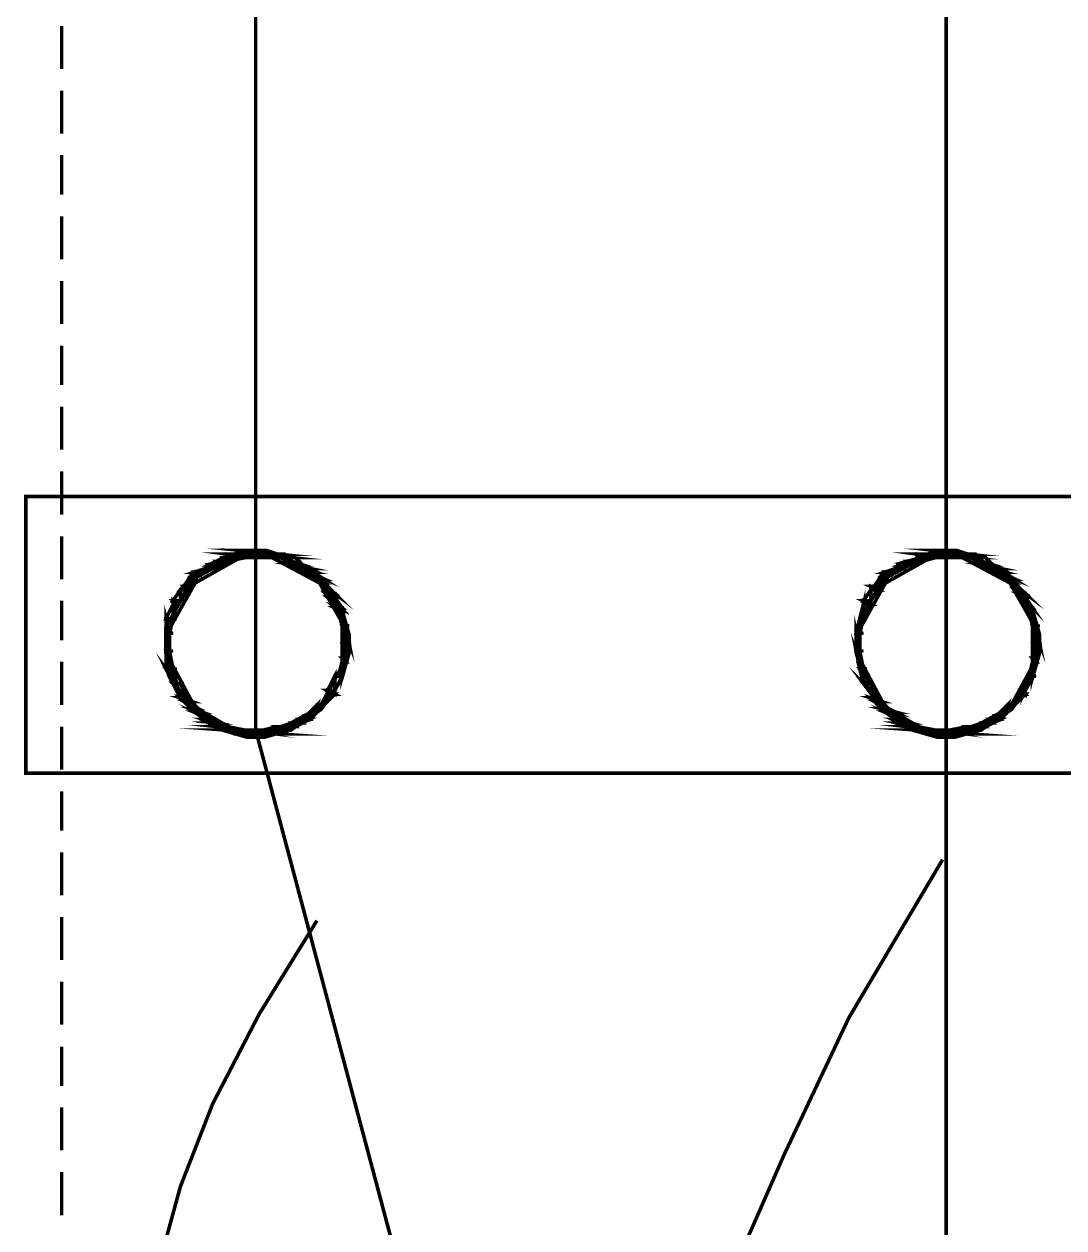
# Model space of a CAD drawing. Extents: x 219 to 1226, y 175 to 465.
# Drawn here: x 703.87 to 716.14, y 389.23 to 403.43 of the extents above; entities that cross this region are included whole.
import ezdxf

# ---------------------------------------------------------------- set-up
doc = ezdxf.new("R2010")
doc.units = 0
doc.header["$MEASUREMENT"] = 0
for name, color, linetype in [('C00-00-00-BLACK', 7, 'Continuous'), ('C00-FF-00', 3, 'Continuous'), ('CFF-00-00', 1, 'Continuous')]:
    doc.layers.add(name, color=color, linetype=linetype)

msp = doc.modelspace()

# ---------------------------------------------------------------- linework, layer by layer
at = {"layer": 'C00-00-00-BLACK', "const_width": 0.0423}
for points in [[(703.895, 397.855), (703.895, 394.59), (725.608, 394.59), (725.608, 397.855), (703.895, 397.855)], [(707.709, 396.117), (707.709, 396.222), (707.619, 396.535), (707.38, 396.871), (707.028, 397.097), (706.711, 397.178), (706.606, 397.178), (706.418, 397.178), (705.853, 396.871), (705.545, 396.306), (705.545, 396.117), (705.545, 396.012), (705.627, 395.695), (705.853, 395.346), (706.19, 395.106), (706.502, 395.016), (706.606, 395.016), (706.711, 395.016), (707.028, 395.106), (707.38, 395.346), (707.619, 395.695), (707.709, 396.012), (707.709, 396.117)], [(706.648, 397.175), (706.265, 397.175), (706.564, 397.133), (706.648, 397.175)], [(706.736, 397.218), (706.44, 397.218), (706.863, 397.175), (706.736, 397.218)], [(706.65, 397.175), (707.032, 397.133), (706.863, 397.133), (706.65, 397.175)], [(706.265, 397.175), (706.564, 397.133), (706.265, 397.133), (706.265, 397.175)], [(706.352, 397.175), (706.947, 397.175), (706.267, 397.175), (706.352, 397.175)], [(706.947, 397.175), (706.65, 397.175), (707.032, 397.133), (706.947, 397.175)], [(706.44, 397.218), (706.863, 397.175), (706.354, 397.175), (706.44, 397.218)], [(706.863, 397.175), (706.352, 397.175), (706.947, 397.175), (706.863, 397.175)], [(706.648, 397.218), (706.736, 397.218), (706.437, 397.218), (706.648, 397.218)], [(706.903, 397.133), (707.159, 397.049), (707.032, 397.049), (706.903, 397.133)], [(715.853, 396.117), (715.853, 396.222), (715.763, 396.535), (715.524, 396.871), (715.171, 397.097), (714.854, 397.178), (714.749, 397.178), (714.56, 397.178), (713.997, 396.871), (713.689, 396.306), (713.689, 396.117), (713.689, 396.012), (713.771, 395.695), (713.997, 395.346), (714.333, 395.106), (714.644, 395.016), (714.749, 395.016), (714.854, 395.016), (715.171, 395.106), (715.524, 395.346), (715.763, 395.695), (715.853, 396.012), (715.853, 396.117)], [(714.792, 397.175), (714.409, 397.175), (714.708, 397.133), (714.792, 397.175)], [(714.45, 397.133), (714.45, 397.087), (714.282, 397.087), (714.45, 397.133)], [(714.878, 397.218), (714.622, 397.218), (715.004, 397.175), (714.878, 397.218)], [(714.409, 397.175), (714.708, 397.133), (714.409, 397.133), (714.409, 397.175)], [(714.539, 397.175), (715.088, 397.175), (714.412, 397.175), (714.539, 397.175)], [(714.622, 397.218), (715.004, 397.175), (714.539, 397.175), (714.622, 397.218)], [(715.088, 397.175), (714.792, 397.175), (715.088, 397.133), (715.088, 397.175)], [(715.004, 397.175), (714.539, 397.175), (715.088, 397.175), (715.004, 397.175)], [(714.792, 397.218), (714.878, 397.218), (714.622, 397.218), (714.792, 397.218)], [(714.792, 397.175), (715.088, 397.133), (714.835, 397.133), (714.792, 397.175)], [(715.044, 397.133), (715.301, 397.049), (715.174, 397.049), (715.044, 397.133)], [(707.667, 396.117), (707.667, 396.296), (707.36, 396.834), (706.794, 397.136), (706.606, 397.136), (706.427, 397.136), (705.891, 396.834), (705.589, 396.296), (705.589, 396.117), (705.589, 395.93), (705.891, 395.366), (706.427, 395.059), (706.606, 395.059), (706.794, 395.059), (707.36, 395.366), (707.667, 395.93), (707.667, 396.117)], [(706.014, 397.006), (705.971, 396.963), (705.886, 396.963), (706.014, 397.006)], [(706.098, 397.006), (706.014, 397.006), (705.971, 396.963), (706.098, 397.006)], [(706.141, 397.09), (706.182, 397.049), (706.055, 397.049), (706.141, 397.09)], [(706.055, 397.049), (706.098, 397.006), (706.014, 397.006), (706.055, 397.049)], [(706.182, 397.049), (706.055, 397.049), (706.098, 397.006), (706.182, 397.049)], [(706.225, 397.133), (706.267, 397.09), (706.141, 397.09), (706.225, 397.133)], [(706.267, 397.09), (706.141, 397.09), (706.182, 397.049), (706.267, 397.09)], [(706.48, 397.133), (706.225, 397.133), (706.267, 397.09), (706.48, 397.133)], [(706.267, 397.133), (706.48, 397.133), (706.225, 397.133), (706.267, 397.133)], [(706.564, 397.133), (706.267, 397.133), (706.48, 397.133), (706.564, 397.133)], [(707.075, 397.133), (706.903, 397.133), (707.159, 397.049), (707.075, 397.133)], [(707.159, 397.049), (707.029, 397.049), (707.243, 397.006), (707.159, 397.049)], [(707.032, 397.133), (706.863, 397.133), (707.075, 397.133), (707.032, 397.133)], [(706.863, 397.133), (707.075, 397.133), (706.905, 397.133), (706.863, 397.133)], [(707.029, 397.049), (707.243, 397.006), (707.114, 397.006), (707.029, 397.049)], [(707.116, 397.006), (707.286, 396.963), (707.202, 396.963), (707.116, 397.006)], [(707.243, 397.006), (707.116, 397.006), (707.286, 396.963), (707.243, 397.006)], [(707.199, 396.963), (707.412, 396.879), (707.328, 396.879), (707.199, 396.963)], [(715.81, 396.117), (715.81, 396.296), (715.503, 396.834), (714.937, 397.136), (714.749, 397.136), (714.57, 397.136), (714.034, 396.834), (713.733, 396.296), (713.733, 396.117), (713.733, 395.93), (714.034, 395.366), (714.57, 395.059), (714.749, 395.059), (714.937, 395.059), (715.503, 395.366), (715.81, 395.93), (715.81, 396.117)], [(714.157, 397.006), (714.157, 396.963), (714.03, 396.963), (714.157, 397.006)], [(714.285, 397.09), (714.326, 397.049), (714.199, 397.049), (714.285, 397.09)], [(714.199, 397.049), (714.242, 397.006), (714.157, 397.006), (714.199, 397.049)], [(714.242, 397.006), (714.157, 397.006), (714.157, 396.963), (714.242, 397.006)], [(714.326, 397.049), (714.199, 397.049), (714.242, 397.006), (714.326, 397.049)], [(714.412, 397.09), (714.285, 397.09), (714.326, 397.049), (714.412, 397.09)], [(714.622, 397.133), (714.665, 397.133), (714.412, 397.133), (714.622, 397.133)], [(714.622, 397.133), (714.412, 397.133), (714.708, 397.133), (714.622, 397.133)], [(714.622, 397.133), (714.45, 397.133), (714.45, 397.087), (714.622, 397.133)], [(715.088, 397.133), (714.835, 397.133), (715.174, 397.133), (715.088, 397.133)], [(714.835, 397.133), (715.174, 397.133), (715.004, 397.133), (714.835, 397.133)], [(715.215, 397.133), (715.044, 397.133), (715.301, 397.049), (715.215, 397.133)], [(715.301, 397.049), (715.171, 397.049), (715.384, 397.006), (715.301, 397.049)], [(715.174, 397.133), (715.004, 397.133), (715.215, 397.133), (715.174, 397.133)], [(715.004, 397.133), (715.215, 397.133), (715.045, 397.133), (715.004, 397.133)], [(715.171, 397.049), (715.384, 397.006), (715.255, 397.006), (715.171, 397.049)], [(715.261, 397.006), (715.43, 396.963), (715.345, 396.963), (715.261, 397.006)], [(715.387, 397.006), (715.261, 397.006), (715.43, 396.963), (715.387, 397.006)], [(715.343, 396.963), (715.557, 396.879), (715.473, 396.879), (715.343, 396.963)], [(705.844, 396.921), (705.844, 396.794), (705.756, 396.794), (705.844, 396.921)], [(705.886, 396.963), (705.928, 396.921), (705.844, 396.921), (705.886, 396.963)], [(705.928, 396.921), (705.844, 396.921), (705.844, 396.794), (705.928, 396.921)], [(705.971, 396.963), (705.886, 396.963), (705.928, 396.921), (705.971, 396.963)], [(707.286, 396.963), (707.199, 396.963), (707.412, 396.879), (707.286, 396.963)], [(707.328, 396.879), (707.412, 396.836), (707.371, 396.836), (707.328, 396.879)], [(707.412, 396.879), (707.328, 396.879), (707.412, 396.836), (707.412, 396.879)], [(707.371, 396.836), (707.539, 396.71), (707.455, 396.71), (707.371, 396.836)], [(707.412, 396.836), (707.371, 396.836), (707.539, 396.71), (707.412, 396.836)], [(713.987, 396.921), (713.987, 396.794), (713.9, 396.794), (713.987, 396.921)], [(714.03, 396.963), (714.073, 396.921), (713.987, 396.921), (714.03, 396.963)], [(714.073, 396.921), (713.987, 396.921), (713.987, 396.794), (714.073, 396.921)], [(714.157, 396.963), (714.03, 396.963), (714.073, 396.921), (714.157, 396.963)], [(715.43, 396.963), (715.343, 396.963), (715.557, 396.879), (715.43, 396.963)], [(715.473, 396.879), (715.557, 396.836), (715.514, 396.836), (715.473, 396.879)], [(715.557, 396.879), (715.473, 396.879), (715.557, 396.836), (715.557, 396.879)], [(715.514, 396.836), (715.684, 396.71), (715.599, 396.71), (715.514, 396.836)], [(715.557, 396.836), (715.514, 396.836), (715.684, 396.71), (715.557, 396.836)], [(705.718, 396.752), (705.718, 396.624), (705.629, 396.624), (705.718, 396.752)], [(705.759, 396.794), (705.802, 396.752), (705.718, 396.752), (705.759, 396.794)], [(705.802, 396.752), (705.718, 396.752), (705.718, 396.624), (705.802, 396.752)], [(705.844, 396.794), (705.759, 396.794), (705.802, 396.752), (705.844, 396.794)], [(707.453, 396.667), (707.625, 396.54), (707.539, 396.54), (707.453, 396.667)], [(707.455, 396.71), (707.539, 396.667), (707.455, 396.667), (707.455, 396.71)], [(713.774, 396.583), (713.774, 396.411), (713.731, 396.411), (713.774, 396.583)], [(713.86, 396.752), (713.86, 396.624), (713.774, 396.624), (713.86, 396.752)], [(713.987, 396.794), (713.86, 396.794), (713.946, 396.752), (713.987, 396.794)], [(713.86, 396.794), (713.946, 396.752), (713.86, 396.752), (713.86, 396.794)], [(713.946, 396.752), (713.86, 396.752), (713.86, 396.624), (713.946, 396.752)], [(715.599, 396.71), (715.684, 396.667), (715.641, 396.667), (715.599, 396.71)], [(715.641, 396.667), (715.769, 396.54), (715.726, 396.54), (715.641, 396.667)], [(705.632, 396.583), (705.632, 396.411), (705.548, 396.411), (705.632, 396.583)], [(705.718, 396.624), (705.632, 396.624), (705.675, 396.583), (705.718, 396.624)], [(705.632, 396.624), (705.675, 396.583), (705.632, 396.583), (705.632, 396.624)], [(705.675, 396.583), (705.632, 396.583), (705.632, 396.411), (705.675, 396.583)], [(707.539, 396.71), (707.455, 396.71), (707.539, 396.667), (707.539, 396.71)], [(707.539, 396.667), (707.453, 396.667), (707.625, 396.54), (707.539, 396.667)], [(707.539, 396.54), (707.625, 396.497), (707.582, 396.497), (707.539, 396.54)], [(707.582, 396.497), (707.667, 396.328), (707.625, 396.328), (707.582, 396.497)], [(713.858, 396.624), (713.774, 396.624), (713.858, 396.583), (713.858, 396.624)], [(713.774, 396.624), (713.858, 396.583), (713.774, 396.583), (713.774, 396.624)], [(713.858, 396.583), (713.774, 396.583), (713.774, 396.411), (713.858, 396.583)], [(715.684, 396.71), (715.599, 396.71), (715.684, 396.667), (715.684, 396.71)], [(715.684, 396.667), (715.641, 396.667), (715.769, 396.54), (715.684, 396.667)], [(715.726, 396.497), (715.81, 396.328), (715.769, 396.328), (715.726, 396.497)], [(705.548, 396.413), (705.589, 396.244), (705.548, 396.244), (705.548, 396.413)], [(705.548, 396.244), (705.589, 396.032), (705.548, 396.032), (705.548, 396.244)], [(707.625, 396.54), (707.539, 396.54), (707.625, 396.497), (707.625, 396.54)], [(707.625, 396.497), (707.582, 396.497), (707.667, 396.328), (707.625, 396.497)], [(713.731, 396.413), (713.731, 396.244), (713.689, 396.244), (713.731, 396.413)], [(713.689, 396.244), (713.731, 396.032), (713.689, 396.032), (713.689, 396.244)], [(715.769, 396.54), (715.726, 396.54), (715.769, 396.497), (715.769, 396.54)], [(715.769, 396.497), (715.726, 396.497), (715.81, 396.328), (715.769, 396.497)], [(715.726, 396.54), (715.769, 396.497), (715.726, 396.497), (715.726, 396.54)], [(705.632, 396.413), (705.548, 396.413), (705.589, 396.244), (705.632, 396.413)], [(705.548, 396.413), (705.632, 396.413), (705.675, 396.413), (705.548, 396.413)], [(705.632, 396.413), (705.675, 396.413), (705.548, 396.413), (705.632, 396.413)], [(707.667, 396.328), (707.625, 396.328), (707.709, 396.117), (707.667, 396.328)], [(707.625, 396.328), (707.709, 396.117), (707.625, 396.117), (707.625, 396.328)], [(707.625, 396.328), (707.667, 396.328), (707.709, 396.328), (707.625, 396.328)], [(707.667, 396.328), (707.709, 396.328), (707.625, 396.328), (707.667, 396.328)], [(713.731, 396.413), (713.774, 396.413), (713.816, 396.413), (713.731, 396.413)], [(713.774, 396.413), (713.816, 396.413), (713.731, 396.413), (713.774, 396.413)], [(713.774, 396.413), (713.731, 396.413), (713.731, 396.244), (713.774, 396.413)], [(715.81, 396.328), (715.769, 396.328), (715.853, 396.117), (715.81, 396.328)], [(715.769, 396.328), (715.853, 396.117), (715.769, 396.117), (715.769, 396.328)], [(715.769, 396.328), (715.81, 396.328), (715.853, 396.328), (715.769, 396.328)], [(715.81, 396.328), (715.853, 396.328), (715.769, 396.328), (715.81, 396.328)], [(705.589, 396.244), (705.548, 396.244), (705.589, 396.032), (705.589, 396.244)], [(705.548, 396.244), (705.589, 396.244), (705.632, 396.244), (705.548, 396.244)], [(705.589, 396.244), (705.632, 396.244), (705.548, 396.244), (705.589, 396.244)], [(707.625, 396.117), (707.667, 395.948), (707.625, 395.948), (707.625, 396.117)], [(713.689, 396.032), (713.774, 395.821), (713.731, 395.821), (713.689, 396.032)], [(713.731, 396.244), (713.689, 396.244), (713.731, 396.032), (713.731, 396.244)], [(713.689, 396.244), (713.731, 396.244), (713.774, 396.244), (713.689, 396.244)], [(713.731, 396.244), (713.774, 396.244), (713.689, 396.244), (713.731, 396.244)], [(715.769, 396.117), (715.81, 395.948), (715.769, 395.948), (715.769, 396.117)], [(705.589, 396.032), (705.548, 396.032), (705.632, 395.821), (705.589, 396.032)], [(705.548, 396.032), (705.632, 395.821), (705.548, 395.821), (705.548, 396.032)], [(705.548, 396.032), (705.589, 396.032), (705.632, 396.032), (705.548, 396.032)], [(705.589, 396.032), (705.632, 396.032), (705.548, 396.032), (705.589, 396.032)], [(707.625, 395.905), (707.625, 395.735), (707.582, 395.735), (707.625, 395.905)], [(707.709, 396.117), (707.625, 396.117), (707.667, 395.948), (707.709, 396.117)], [(713.731, 396.032), (713.689, 396.032), (713.774, 395.821), (713.731, 396.032)], [(713.689, 396.032), (713.731, 396.032), (713.774, 396.032), (713.689, 396.032)], [(713.731, 396.032), (713.774, 396.032), (713.689, 396.032), (713.731, 396.032)], [(715.769, 395.905), (715.769, 395.735), (715.726, 395.735), (715.769, 395.905)], [(715.853, 396.117), (715.769, 396.117), (715.81, 395.948), (715.853, 396.117)], [(705.548, 395.821), (705.675, 395.651), (705.632, 395.651), (705.548, 395.821)], [(707.667, 395.948), (707.625, 395.948), (707.667, 395.905), (707.667, 395.948)], [(707.625, 395.948), (707.667, 395.905), (707.625, 395.905), (707.625, 395.948)], [(707.667, 395.905), (707.625, 395.905), (707.625, 395.735), (707.667, 395.905)], [(713.731, 395.821), (713.858, 395.651), (713.774, 395.651), (713.731, 395.821)], [(715.726, 395.735), (715.684, 395.565), (715.641, 395.565), (715.726, 395.735)], [(715.81, 395.948), (715.769, 395.948), (715.81, 395.905), (715.81, 395.948)], [(715.769, 395.948), (715.81, 395.905), (715.769, 395.905), (715.769, 395.948)], [(715.81, 395.905), (715.769, 395.905), (715.769, 395.735), (715.81, 395.905)], [(705.632, 395.821), (705.548, 395.821), (705.675, 395.651), (705.632, 395.821)], [(705.548, 395.821), (705.632, 395.821), (705.675, 395.821), (705.548, 395.821)], [(705.632, 395.821), (705.675, 395.821), (705.548, 395.821), (705.632, 395.821)], [(705.629, 395.649), (705.802, 395.476), (705.718, 395.476), (705.629, 395.649)], [(707.539, 395.735), (707.539, 395.566), (707.453, 395.566), (707.539, 395.735)], [(707.582, 395.735), (707.625, 395.735), (707.539, 395.735), (707.582, 395.735)], [(707.625, 395.735), (707.539, 395.735), (707.539, 395.566), (707.625, 395.735)], [(707.625, 395.735), (707.582, 395.735), (707.625, 395.735)], [(713.774, 395.649), (713.946, 395.479), (713.9, 395.479), (713.774, 395.649)], [(713.774, 395.821), (713.731, 395.821), (713.858, 395.651), (713.774, 395.821)], [(713.731, 395.821), (713.774, 395.821), (713.816, 395.821), (713.731, 395.821)], [(713.774, 395.821), (713.816, 395.821), (713.731, 395.821), (713.774, 395.821)], [(715.769, 395.735), (715.726, 395.735), (715.684, 395.565), (715.769, 395.735)], [(715.726, 395.735), (715.769, 395.735), (715.81, 395.735), (715.726, 395.735)], [(715.769, 395.735), (715.81, 395.735), (715.726, 395.735), (715.769, 395.735)], [(705.718, 395.649), (705.629, 395.649), (705.802, 395.476), (705.718, 395.649)], [(705.718, 395.649), (705.759, 395.649), (705.632, 395.649), (705.718, 395.649)], [(705.718, 395.649), (705.632, 395.649), (705.675, 395.649), (705.718, 395.649)], [(707.455, 395.522), (707.412, 395.395), (707.371, 395.395), (707.455, 395.522)], [(707.455, 395.565), (707.539, 395.522), (707.455, 395.522), (707.455, 395.565)], [(713.858, 395.649), (713.774, 395.649), (713.946, 395.479), (713.858, 395.649)], [(713.774, 395.649), (713.858, 395.649), (713.9, 395.649), (713.774, 395.649)], [(713.858, 395.649), (713.9, 395.649), (713.774, 395.649), (713.858, 395.649)], [(715.599, 395.522), (715.557, 395.395), (715.514, 395.395), (715.599, 395.522)], [(705.802, 395.479), (705.718, 395.479), (705.844, 395.437), (705.802, 395.479)], [(705.718, 395.479), (705.844, 395.437), (705.759, 395.437), (705.718, 395.479)], [(705.759, 395.437), (705.928, 395.352), (705.844, 395.352), (705.759, 395.437)], [(705.844, 395.437), (705.759, 395.437), (705.928, 395.352), (705.844, 395.437)], [(707.328, 395.395), (707.286, 395.267), (707.202, 395.267), (707.328, 395.395)], [(707.539, 395.522), (707.455, 395.522), (707.412, 395.395), (707.539, 395.522)], [(707.539, 395.565), (707.455, 395.565), (707.539, 395.522), (707.539, 395.565)], [(713.946, 395.479), (713.86, 395.479), (713.987, 395.437), (713.946, 395.479)], [(713.86, 395.479), (713.987, 395.437), (713.903, 395.437), (713.86, 395.479)], [(713.903, 395.437), (714.073, 395.352), (713.987, 395.352), (713.903, 395.437)], [(713.987, 395.437), (713.903, 395.437), (714.073, 395.352), (713.987, 395.437)], [(715.473, 395.395), (715.43, 395.267), (715.345, 395.267), (715.473, 395.395)], [(715.684, 395.522), (715.599, 395.522), (715.557, 395.395), (715.684, 395.522)], [(715.641, 395.565), (715.684, 395.522), (715.599, 395.522), (715.641, 395.565)], [(715.684, 395.565), (715.641, 395.565), (715.684, 395.522), (715.684, 395.565)], [(705.884, 395.31), (706.098, 395.226), (706.014, 395.226), (705.884, 395.31)], [(705.928, 395.352), (705.844, 395.352), (705.971, 395.31), (705.928, 395.352)], [(705.844, 395.352), (705.971, 395.31), (705.886, 395.31), (705.844, 395.352)], [(705.971, 395.31), (705.884, 395.31), (706.098, 395.226), (705.971, 395.31)], [(707.412, 395.395), (707.328, 395.395), (707.286, 395.267), (707.412, 395.395)], [(707.371, 395.395), (707.412, 395.395), (707.328, 395.395), (707.371, 395.395)], [(707.412, 395.395), (707.371, 395.395), (707.412, 395.395)], [(714.073, 395.352), (713.987, 395.352), (714.157, 395.31), (714.073, 395.352)], [(714.03, 395.31), (714.242, 395.226), (714.157, 395.226), (714.03, 395.31)], [(713.987, 395.352), (714.157, 395.31), (714.03, 395.31), (713.987, 395.352)], [(714.157, 395.31), (714.03, 395.31), (714.242, 395.226), (714.157, 395.31)], [(715.557, 395.395), (715.473, 395.395), (715.43, 395.267), (715.557, 395.395)], [(715.514, 395.395), (715.557, 395.395), (715.473, 395.395), (715.514, 395.395)], [(715.557, 395.395), (715.514, 395.395), (715.557, 395.395)], [(706.267, 395.14), (706.141, 395.14), (706.48, 395.099), (706.267, 395.14)], [(706.182, 395.183), (706.052, 395.183), (706.267, 395.14), (706.182, 395.183)], [(706.098, 395.226), (706.014, 395.226), (706.182, 395.183), (706.098, 395.226)], [(706.052, 395.183), (706.267, 395.14), (706.138, 395.14), (706.052, 395.183)], [(706.014, 395.226), (706.182, 395.183), (706.055, 395.183), (706.014, 395.226)], [(706.141, 395.14), (706.48, 395.099), (706.225, 395.099), (706.141, 395.14)], [(707.032, 395.183), (707.075, 395.14), (706.905, 395.14), (707.032, 395.183)], [(707.116, 395.226), (707.159, 395.183), (707.032, 395.183), (707.116, 395.226)], [(707.159, 395.183), (707.032, 395.183), (707.075, 395.14), (707.159, 395.183)], [(707.202, 395.267), (707.243, 395.226), (707.116, 395.226), (707.202, 395.267)], [(707.243, 395.226), (707.116, 395.226), (707.159, 395.183), (707.243, 395.226)], [(707.286, 395.267), (707.202, 395.267), (707.243, 395.226), (707.286, 395.267)], [(714.412, 395.14), (714.285, 395.14), (714.622, 395.099), (714.412, 395.14)], [(714.326, 395.183), (714.197, 395.183), (714.412, 395.14), (714.326, 395.183)], [(714.242, 395.226), (714.157, 395.226), (714.326, 395.183), (714.242, 395.226)], [(714.197, 395.183), (714.412, 395.14), (714.282, 395.14), (714.197, 395.183)], [(714.285, 395.14), (714.622, 395.099), (714.412, 395.099), (714.285, 395.14)], [(714.157, 395.226), (714.326, 395.183), (714.199, 395.183), (714.157, 395.226)], [(715.174, 395.183), (715.215, 395.14), (715.045, 395.14), (715.174, 395.183)], [(715.258, 395.226), (715.301, 395.183), (715.174, 395.183), (715.258, 395.226)], [(715.301, 395.183), (715.174, 395.183), (715.215, 395.14), (715.301, 395.183)], [(715.343, 395.267), (715.387, 395.226), (715.258, 395.226), (715.343, 395.267)], [(715.387, 395.226), (715.258, 395.226), (715.301, 395.183), (715.387, 395.226)], [(715.43, 395.267), (715.343, 395.267), (715.387, 395.226), (715.43, 395.267)], [(706.947, 395.099), (706.267, 395.099), (706.863, 395.056), (706.947, 395.099)], [(706.267, 395.099), (706.863, 395.056), (706.352, 395.056), (706.267, 395.099)], [(706.48, 395.099), (706.225, 395.099), (706.564, 395.099), (706.48, 395.099)], [(706.225, 395.099), (706.564, 395.099), (706.267, 395.099), (706.225, 395.099)], [(706.648, 395.099), (706.691, 395.099), (706.267, 395.099), (706.648, 395.099)], [(706.648, 395.099), (706.267, 395.099), (706.564, 395.099), (706.648, 395.099)], [(706.863, 395.056), (706.352, 395.056), (706.736, 395.056), (706.863, 395.056)], [(706.352, 395.056), (706.736, 395.056), (706.437, 395.056), (706.352, 395.056)], [(706.437, 395.056), (706.736, 395.056), (706.648, 395.056), (706.437, 395.056)], [(706.863, 395.14), (706.947, 395.099), (706.693, 395.099), (706.863, 395.14)], [(706.691, 395.099), (706.947, 395.099), (706.648, 395.099), (706.691, 395.099)], [(706.947, 395.099), (706.691, 395.099), (706.947, 395.099)], [(707.032, 395.14), (706.863, 395.14), (706.947, 395.099), (707.032, 395.14)], [(706.905, 395.14), (707.032, 395.14), (706.863, 395.14), (706.905, 395.14)], [(707.075, 395.14), (706.905, 395.14), (707.032, 395.14), (707.075, 395.14)], [(715.088, 395.099), (714.412, 395.099), (715.004, 395.056), (715.088, 395.099)], [(714.412, 395.099), (715.004, 395.056), (714.539, 395.056), (714.412, 395.099)], [(714.708, 395.099), (714.749, 395.099), (714.412, 395.099), (714.708, 395.099)], [(714.708, 395.099), (714.412, 395.099), (714.622, 395.099), (714.708, 395.099)], [(714.792, 395.099), (714.835, 395.099), (714.412, 395.099), (714.792, 395.099)], [(714.792, 395.099), (714.412, 395.099), (714.708, 395.099), (714.792, 395.099)], [(715.004, 395.056), (714.539, 395.056), (714.878, 395.056), (715.004, 395.056)], [(714.539, 395.056), (714.878, 395.056), (714.622, 395.056), (714.539, 395.056)], [(715.004, 395.14), (715.088, 395.099), (714.792, 395.099), (715.004, 395.14)], [(714.622, 395.056), (714.878, 395.056), (714.792, 395.056), (714.622, 395.056)], [(715.174, 395.14), (715.004, 395.14), (715.088, 395.099), (715.174, 395.14)], [(715.045, 395.14), (715.174, 395.14), (715.004, 395.14), (715.045, 395.14)], [(715.215, 395.14), (715.045, 395.14), (715.174, 395.14), (715.215, 395.14)]]:
    msp.add_lwpolyline(points, close=True, dxfattribs=at)
at = {"layer": 'C00-00-00-BLACK'}
for points in [[(706.648, 397.175), (706.265, 397.175), (706.564, 397.133), (706.648, 397.175)], [(706.265, 397.175), (706.564, 397.133), (706.265, 397.133), (706.265, 397.175)], [(706.352, 397.175), (706.947, 397.175), (706.267, 397.175), (706.352, 397.175)], [(706.863, 397.175), (706.352, 397.175), (706.947, 397.175), (706.863, 397.175)], [(706.44, 397.218), (706.863, 397.175), (706.354, 397.175), (706.44, 397.218)], [(706.648, 397.218), (706.736, 397.218), (706.437, 397.218), (706.648, 397.218)], [(706.736, 397.218), (706.44, 397.218), (706.863, 397.175), (706.736, 397.218)], [(706.947, 397.175), (706.65, 397.175), (707.032, 397.133), (706.947, 397.175)], [(706.65, 397.175), (707.032, 397.133), (706.863, 397.133), (706.65, 397.175)], [(714.792, 397.175), (714.409, 397.175), (714.708, 397.133), (714.792, 397.175)], [(714.409, 397.175), (714.708, 397.133), (714.409, 397.133), (714.409, 397.175)], [(714.539, 397.175), (715.088, 397.175), (714.412, 397.175), (714.539, 397.175)], [(714.622, 397.218), (715.004, 397.175), (714.539, 397.175), (714.622, 397.218)], [(715.004, 397.175), (714.539, 397.175), (715.088, 397.175), (715.004, 397.175)], [(714.792, 397.218), (714.878, 397.218), (714.622, 397.218), (714.792, 397.218)], [(714.878, 397.218), (714.622, 397.218), (715.004, 397.175), (714.878, 397.218)], [(715.088, 397.175), (714.792, 397.175), (715.088, 397.133), (715.088, 397.175)], [(714.792, 397.175), (715.088, 397.133), (714.835, 397.133), (714.792, 397.175)], [(706.055, 397.049), (706.098, 397.006), (706.014, 397.006), (706.055, 397.049)], [(706.141, 397.09), (706.182, 397.049), (706.055, 397.049), (706.141, 397.09)], [(706.182, 397.049), (706.055, 397.049), (706.098, 397.006), (706.182, 397.049)], [(706.225, 397.133), (706.267, 397.09), (706.141, 397.09), (706.225, 397.133)], [(706.267, 397.09), (706.141, 397.09), (706.182, 397.049), (706.267, 397.09)], [(706.267, 397.133), (706.48, 397.133), (706.225, 397.133), (706.267, 397.133)], [(706.48, 397.133), (706.225, 397.133), (706.267, 397.09), (706.48, 397.133)], [(706.564, 397.133), (706.267, 397.133), (706.48, 397.133), (706.564, 397.133)], [(707.032, 397.133), (706.863, 397.133), (707.075, 397.133), (707.032, 397.133)], [(706.863, 397.133), (707.075, 397.133), (706.905, 397.133), (706.863, 397.133)], [(707.075, 397.133), (706.903, 397.133), (707.159, 397.049), (707.075, 397.133)], [(706.903, 397.133), (707.159, 397.049), (707.032, 397.049), (706.903, 397.133)], [(707.159, 397.049), (707.029, 397.049), (707.243, 397.006), (707.159, 397.049)], [(707.029, 397.049), (707.243, 397.006), (707.114, 397.006), (707.029, 397.049)], [(714.199, 397.049), (714.242, 397.006), (714.157, 397.006), (714.199, 397.049)], [(714.285, 397.09), (714.326, 397.049), (714.199, 397.049), (714.285, 397.09)], [(714.326, 397.049), (714.199, 397.049), (714.242, 397.006), (714.326, 397.049)], [(714.45, 397.133), (714.45, 397.087), (714.282, 397.087), (714.45, 397.133)], [(714.412, 397.09), (714.285, 397.09), (714.326, 397.049), (714.412, 397.09)], [(714.622, 397.133), (714.665, 397.133), (714.412, 397.133), (714.622, 397.133)], [(714.622, 397.133), (714.412, 397.133), (714.708, 397.133), (714.622, 397.133)], [(714.622, 397.133), (714.45, 397.133), (714.45, 397.087), (714.622, 397.133)], [(715.088, 397.133), (714.835, 397.133), (715.174, 397.133), (715.088, 397.133)], [(714.835, 397.133), (715.174, 397.133), (715.004, 397.133), (714.835, 397.133)], [(715.174, 397.133), (715.004, 397.133), (715.215, 397.133), (715.174, 397.133)], [(715.004, 397.133), (715.215, 397.133), (715.045, 397.133), (715.004, 397.133)], [(715.215, 397.133), (715.044, 397.133), (715.301, 397.049), (715.215, 397.133)], [(715.044, 397.133), (715.301, 397.049), (715.174, 397.049), (715.044, 397.133)], [(715.301, 397.049), (715.171, 397.049), (715.384, 397.006), (715.301, 397.049)], [(715.171, 397.049), (715.384, 397.006), (715.255, 397.006), (715.171, 397.049)], [(705.844, 396.921), (705.844, 396.794), (705.756, 396.794), (705.844, 396.921)], [(705.886, 396.963), (705.928, 396.921), (705.844, 396.921), (705.886, 396.963)], [(705.928, 396.921), (705.844, 396.921), (705.844, 396.794), (705.928, 396.921)], [(706.014, 397.006), (705.971, 396.963), (705.886, 396.963), (706.014, 397.006)], [(705.971, 396.963), (705.886, 396.963), (705.928, 396.921), (705.971, 396.963)], [(706.098, 397.006), (706.014, 397.006), (705.971, 396.963), (706.098, 397.006)], [(707.243, 397.006), (707.116, 397.006), (707.286, 396.963), (707.243, 397.006)], [(707.116, 397.006), (707.286, 396.963), (707.202, 396.963), (707.116, 397.006)], [(707.286, 396.963), (707.199, 396.963), (707.412, 396.879), (707.286, 396.963)], [(707.199, 396.963), (707.412, 396.879), (707.328, 396.879), (707.199, 396.963)], [(707.412, 396.879), (707.328, 396.879), (707.412, 396.836), (707.412, 396.879)], [(707.328, 396.879), (707.412, 396.836), (707.371, 396.836), (707.328, 396.879)], [(713.987, 396.921), (713.987, 396.794), (713.9, 396.794), (713.987, 396.921)], [(714.03, 396.963), (714.073, 396.921), (713.987, 396.921), (714.03, 396.963)], [(714.073, 396.921), (713.987, 396.921), (713.987, 396.794), (714.073, 396.921)], [(714.157, 397.006), (714.157, 396.963), (714.03, 396.963), (714.157, 397.006)], [(714.157, 396.963), (714.03, 396.963), (714.073, 396.921), (714.157, 396.963)], [(714.242, 397.006), (714.157, 397.006), (714.157, 396.963), (714.242, 397.006)], [(715.387, 397.006), (715.261, 397.006), (715.43, 396.963), (715.387, 397.006)], [(715.261, 397.006), (715.43, 396.963), (715.345, 396.963), (715.261, 397.006)], [(715.43, 396.963), (715.343, 396.963), (715.557, 396.879), (715.43, 396.963)], [(715.343, 396.963), (715.557, 396.879), (715.473, 396.879), (715.343, 396.963)], [(715.557, 396.879), (715.473, 396.879), (715.557, 396.836), (715.557, 396.879)], [(715.473, 396.879), (715.557, 396.836), (715.514, 396.836), (715.473, 396.879)], [(705.718, 396.752), (705.718, 396.624), (705.629, 396.624), (705.718, 396.752)], [(705.759, 396.794), (705.802, 396.752), (705.718, 396.752), (705.759, 396.794)], [(705.802, 396.752), (705.718, 396.752), (705.718, 396.624), (705.802, 396.752)], [(705.844, 396.794), (705.759, 396.794), (705.802, 396.752), (705.844, 396.794)], [(707.412, 396.836), (707.371, 396.836), (707.539, 396.71), (707.412, 396.836)], [(707.371, 396.836), (707.539, 396.71), (707.455, 396.71), (707.371, 396.836)], [(713.86, 396.752), (713.86, 396.624), (713.774, 396.624), (713.86, 396.752)], [(713.987, 396.794), (713.86, 396.794), (713.946, 396.752), (713.987, 396.794)], [(713.86, 396.794), (713.946, 396.752), (713.86, 396.752), (713.86, 396.794)], [(713.946, 396.752), (713.86, 396.752), (713.86, 396.624), (713.946, 396.752)], [(715.557, 396.836), (715.514, 396.836), (715.684, 396.71), (715.557, 396.836)], [(715.514, 396.836), (715.684, 396.71), (715.599, 396.71), (715.514, 396.836)], [(705.718, 396.624), (705.632, 396.624), (705.675, 396.583), (705.718, 396.624)], [(705.632, 396.624), (705.675, 396.583), (705.632, 396.583), (705.632, 396.624)], [(707.539, 396.667), (707.453, 396.667), (707.625, 396.54), (707.539, 396.667)], [(707.453, 396.667), (707.625, 396.54), (707.539, 396.54), (707.453, 396.667)], [(707.539, 396.71), (707.455, 396.71), (707.539, 396.667), (707.539, 396.71)], [(707.455, 396.71), (707.539, 396.667), (707.455, 396.667), (707.455, 396.71)], [(713.858, 396.624), (713.774, 396.624), (713.858, 396.583), (713.858, 396.624)], [(713.774, 396.624), (713.858, 396.583), (713.774, 396.583), (713.774, 396.624)], [(715.684, 396.71), (715.599, 396.71), (715.684, 396.667), (715.684, 396.71)], [(715.599, 396.71), (715.684, 396.667), (715.641, 396.667), (715.599, 396.71)], [(715.684, 396.667), (715.641, 396.667), (715.769, 396.54), (715.684, 396.667)], [(715.641, 396.667), (715.769, 396.54), (715.726, 396.54), (715.641, 396.667)], [(705.632, 396.583), (705.632, 396.411), (705.548, 396.411), (705.632, 396.583)], [(705.675, 396.583), (705.632, 396.583), (705.632, 396.411), (705.675, 396.583)], [(707.625, 396.54), (707.539, 396.54), (707.625, 396.497), (707.625, 396.54)], [(707.539, 396.54), (707.625, 396.497), (707.582, 396.497), (707.539, 396.54)], [(707.625, 396.497), (707.582, 396.497), (707.667, 396.328), (707.625, 396.497)], [(707.582, 396.497), (707.667, 396.328), (707.625, 396.328), (707.582, 396.497)], [(713.774, 396.583), (713.774, 396.411), (713.731, 396.411), (713.774, 396.583)], [(713.858, 396.583), (713.774, 396.583), (713.774, 396.411), (713.858, 396.583)], [(715.769, 396.54), (715.726, 396.54), (715.769, 396.497), (715.769, 396.54)], [(715.726, 396.54), (715.769, 396.497), (715.726, 396.497), (715.726, 396.54)], [(715.769, 396.497), (715.726, 396.497), (715.81, 396.328), (715.769, 396.497)], [(715.726, 396.497), (715.81, 396.328), (715.769, 396.328), (715.726, 396.497)], [(705.548, 396.413), (705.632, 396.413), (705.675, 396.413), (705.548, 396.413)], [(705.632, 396.413), (705.675, 396.413), (705.548, 396.413), (705.632, 396.413)], [(705.632, 396.413), (705.548, 396.413), (705.589, 396.244), (705.632, 396.413)], [(705.548, 396.413), (705.589, 396.244), (705.548, 396.244), (705.548, 396.413)], [(707.625, 396.328), (707.667, 396.328), (707.709, 396.328), (707.625, 396.328)], [(707.667, 396.328), (707.709, 396.328), (707.625, 396.328), (707.667, 396.328)], [(707.667, 396.328), (707.625, 396.328), (707.709, 396.117), (707.667, 396.328)], [(707.625, 396.328), (707.709, 396.117), (707.625, 396.117), (707.625, 396.328)], [(713.731, 396.413), (713.731, 396.244), (713.689, 396.244), (713.731, 396.413)], [(713.731, 396.413), (713.774, 396.413), (713.816, 396.413), (713.731, 396.413)], [(713.774, 396.413), (713.816, 396.413), (713.731, 396.413), (713.774, 396.413)], [(713.774, 396.413), (713.731, 396.413), (713.731, 396.244), (713.774, 396.413)], [(715.769, 396.328), (715.81, 396.328), (715.853, 396.328), (715.769, 396.328)], [(715.81, 396.328), (715.853, 396.328), (715.769, 396.328), (715.81, 396.328)], [(715.81, 396.328), (715.769, 396.328), (715.853, 396.117), (715.81, 396.328)], [(715.769, 396.328), (715.853, 396.117), (715.769, 396.117), (715.769, 396.328)], [(705.548, 396.244), (705.589, 396.244), (705.632, 396.244), (705.548, 396.244)], [(705.589, 396.244), (705.632, 396.244), (705.548, 396.244), (705.589, 396.244)], [(705.589, 396.244), (705.548, 396.244), (705.589, 396.032), (705.589, 396.244)], [(705.548, 396.244), (705.589, 396.032), (705.548, 396.032), (705.548, 396.244)], [(713.689, 396.244), (713.731, 396.244), (713.774, 396.244), (713.689, 396.244)], [(713.731, 396.244), (713.774, 396.244), (713.689, 396.244), (713.731, 396.244)], [(713.731, 396.244), (713.689, 396.244), (713.731, 396.032), (713.731, 396.244)], [(713.689, 396.244), (713.731, 396.032), (713.689, 396.032), (713.689, 396.244)], [(705.548, 396.032), (705.589, 396.032), (705.632, 396.032), (705.548, 396.032)], [(705.589, 396.032), (705.632, 396.032), (705.548, 396.032), (705.589, 396.032)], [(705.589, 396.032), (705.548, 396.032), (705.632, 395.821), (705.589, 396.032)], [(705.548, 396.032), (705.632, 395.821), (705.548, 395.821), (705.548, 396.032)], [(707.709, 396.117), (707.625, 396.117), (707.667, 395.948), (707.709, 396.117)], [(707.625, 396.117), (707.667, 395.948), (707.625, 395.948), (707.625, 396.117)], [(713.689, 396.032), (713.731, 396.032), (713.774, 396.032), (713.689, 396.032)], [(713.731, 396.032), (713.774, 396.032), (713.689, 396.032), (713.731, 396.032)], [(713.731, 396.032), (713.689, 396.032), (713.774, 395.821), (713.731, 396.032)], [(713.689, 396.032), (713.774, 395.821), (713.731, 395.821), (713.689, 396.032)], [(715.853, 396.117), (715.769, 396.117), (715.81, 395.948), (715.853, 396.117)], [(715.769, 396.117), (715.81, 395.948), (715.769, 395.948), (715.769, 396.117)], [(707.625, 395.905), (707.625, 395.735), (707.582, 395.735), (707.625, 395.905)], [(707.667, 395.948), (707.625, 395.948), (707.667, 395.905), (707.667, 395.948)], [(707.625, 395.948), (707.667, 395.905), (707.625, 395.905), (707.625, 395.948)], [(707.667, 395.905), (707.625, 395.905), (707.625, 395.735), (707.667, 395.905)], [(715.769, 395.905), (715.769, 395.735), (715.726, 395.735), (715.769, 395.905)], [(715.81, 395.948), (715.769, 395.948), (715.81, 395.905), (715.81, 395.948)], [(715.769, 395.948), (715.81, 395.905), (715.769, 395.905), (715.769, 395.948)], [(715.81, 395.905), (715.769, 395.905), (715.769, 395.735), (715.81, 395.905)], [(705.548, 395.821), (705.632, 395.821), (705.675, 395.821), (705.548, 395.821)], [(705.632, 395.821), (705.675, 395.821), (705.548, 395.821), (705.632, 395.821)], [(705.632, 395.821), (705.548, 395.821), (705.675, 395.651), (705.632, 395.821)], [(705.548, 395.821), (705.675, 395.651), (705.632, 395.651), (705.548, 395.821)], [(713.731, 395.821), (713.774, 395.821), (713.816, 395.821), (713.731, 395.821)], [(713.774, 395.821), (713.816, 395.821), (713.731, 395.821), (713.774, 395.821)], [(713.774, 395.821), (713.731, 395.821), (713.858, 395.651), (713.774, 395.821)], [(713.731, 395.821), (713.858, 395.651), (713.774, 395.651), (713.731, 395.821)], [(705.718, 395.649), (705.629, 395.649), (705.802, 395.476), (705.718, 395.649)], [(705.629, 395.649), (705.802, 395.476), (705.718, 395.476), (705.629, 395.649)], [(705.718, 395.649), (705.759, 395.649), (705.632, 395.649), (705.718, 395.649)], [(705.718, 395.649), (705.632, 395.649), (705.675, 395.649), (705.718, 395.649)], [(707.539, 395.735), (707.539, 395.566), (707.453, 395.566), (707.539, 395.735)], [(707.582, 395.735), (707.625, 395.735), (707.539, 395.735), (707.582, 395.735)], [(707.625, 395.735), (707.539, 395.735), (707.539, 395.566), (707.625, 395.735)], [(707.625, 395.735), (707.582, 395.735), (707.625, 395.735)], [(713.774, 395.649), (713.858, 395.649), (713.9, 395.649), (713.774, 395.649)], [(713.858, 395.649), (713.9, 395.649), (713.774, 395.649), (713.858, 395.649)], [(713.858, 395.649), (713.774, 395.649), (713.946, 395.479), (713.858, 395.649)], [(713.774, 395.649), (713.946, 395.479), (713.9, 395.479), (713.774, 395.649)], [(715.726, 395.735), (715.684, 395.565), (715.641, 395.565), (715.726, 395.735)], [(715.769, 395.735), (715.726, 395.735), (715.684, 395.565), (715.769, 395.735)], [(715.726, 395.735), (715.769, 395.735), (715.81, 395.735), (715.726, 395.735)], [(715.769, 395.735), (715.81, 395.735), (715.726, 395.735), (715.769, 395.735)], [(705.802, 395.479), (705.718, 395.479), (705.844, 395.437), (705.802, 395.479)], [(705.718, 395.479), (705.844, 395.437), (705.759, 395.437), (705.718, 395.479)], [(707.455, 395.522), (707.412, 395.395), (707.371, 395.395), (707.455, 395.522)], [(707.539, 395.522), (707.455, 395.522), (707.412, 395.395), (707.539, 395.522)], [(707.539, 395.565), (707.455, 395.565), (707.539, 395.522), (707.539, 395.565)], [(707.455, 395.565), (707.539, 395.522), (707.455, 395.522), (707.455, 395.565)], [(713.946, 395.479), (713.86, 395.479), (713.987, 395.437), (713.946, 395.479)], [(713.86, 395.479), (713.987, 395.437), (713.903, 395.437), (713.86, 395.479)], [(715.599, 395.522), (715.557, 395.395), (715.514, 395.395), (715.599, 395.522)], [(715.684, 395.522), (715.599, 395.522), (715.557, 395.395), (715.684, 395.522)], [(715.641, 395.565), (715.684, 395.522), (715.599, 395.522), (715.641, 395.565)], [(715.684, 395.565), (715.641, 395.565), (715.684, 395.522), (715.684, 395.565)], [(705.844, 395.437), (705.759, 395.437), (705.928, 395.352), (705.844, 395.437)], [(705.759, 395.437), (705.928, 395.352), (705.844, 395.352), (705.759, 395.437)], [(705.928, 395.352), (705.844, 395.352), (705.971, 395.31), (705.928, 395.352)], [(705.844, 395.352), (705.971, 395.31), (705.886, 395.31), (705.844, 395.352)], [(707.328, 395.395), (707.286, 395.267), (707.202, 395.267), (707.328, 395.395)], [(707.412, 395.395), (707.328, 395.395), (707.286, 395.267), (707.412, 395.395)], [(707.371, 395.395), (707.412, 395.395), (707.328, 395.395), (707.371, 395.395)], [(707.412, 395.395), (707.371, 395.395), (707.412, 395.395)], [(713.987, 395.437), (713.903, 395.437), (714.073, 395.352), (713.987, 395.437)], [(713.903, 395.437), (714.073, 395.352), (713.987, 395.352), (713.903, 395.437)], [(714.073, 395.352), (713.987, 395.352), (714.157, 395.31), (714.073, 395.352)], [(713.987, 395.352), (714.157, 395.31), (714.03, 395.31), (713.987, 395.352)], [(715.473, 395.395), (715.43, 395.267), (715.345, 395.267), (715.473, 395.395)], [(715.557, 395.395), (715.473, 395.395), (715.43, 395.267), (715.557, 395.395)], [(715.514, 395.395), (715.557, 395.395), (715.473, 395.395), (715.514, 395.395)], [(715.557, 395.395), (715.514, 395.395), (715.557, 395.395)], [(705.971, 395.31), (705.884, 395.31), (706.098, 395.226), (705.971, 395.31)], [(705.884, 395.31), (706.098, 395.226), (706.014, 395.226), (705.884, 395.31)], [(706.098, 395.226), (706.014, 395.226), (706.182, 395.183), (706.098, 395.226)], [(706.014, 395.226), (706.182, 395.183), (706.055, 395.183), (706.014, 395.226)], [(706.182, 395.183), (706.052, 395.183), (706.267, 395.14), (706.182, 395.183)], [(706.052, 395.183), (706.267, 395.14), (706.138, 395.14), (706.052, 395.183)], [(707.032, 395.183), (707.075, 395.14), (706.905, 395.14), (707.032, 395.183)], [(707.116, 395.226), (707.159, 395.183), (707.032, 395.183), (707.116, 395.226)], [(707.159, 395.183), (707.032, 395.183), (707.075, 395.14), (707.159, 395.183)], [(707.202, 395.267), (707.243, 395.226), (707.116, 395.226), (707.202, 395.267)], [(707.243, 395.226), (707.116, 395.226), (707.159, 395.183), (707.243, 395.226)], [(707.286, 395.267), (707.202, 395.267), (707.243, 395.226), (707.286, 395.267)], [(714.157, 395.31), (714.03, 395.31), (714.242, 395.226), (714.157, 395.31)], [(714.03, 395.31), (714.242, 395.226), (714.157, 395.226), (714.03, 395.31)], [(714.242, 395.226), (714.157, 395.226), (714.326, 395.183), (714.242, 395.226)], [(714.157, 395.226), (714.326, 395.183), (714.199, 395.183), (714.157, 395.226)], [(714.326, 395.183), (714.197, 395.183), (714.412, 395.14), (714.326, 395.183)], [(714.197, 395.183), (714.412, 395.14), (714.282, 395.14), (714.197, 395.183)], [(715.174, 395.183), (715.215, 395.14), (715.045, 395.14), (715.174, 395.183)], [(715.258, 395.226), (715.301, 395.183), (715.174, 395.183), (715.258, 395.226)], [(715.301, 395.183), (715.174, 395.183), (715.215, 395.14), (715.301, 395.183)], [(715.343, 395.267), (715.387, 395.226), (715.258, 395.226), (715.343, 395.267)], [(715.387, 395.226), (715.258, 395.226), (715.301, 395.183), (715.387, 395.226)], [(715.43, 395.267), (715.343, 395.267), (715.387, 395.226), (715.43, 395.267)], [(706.267, 395.14), (706.141, 395.14), (706.48, 395.099), (706.267, 395.14)], [(706.141, 395.14), (706.48, 395.099), (706.225, 395.099), (706.141, 395.14)], [(706.48, 395.099), (706.225, 395.099), (706.564, 395.099), (706.48, 395.099)], [(706.225, 395.099), (706.564, 395.099), (706.267, 395.099), (706.225, 395.099)], [(706.648, 395.099), (706.691, 395.099), (706.267, 395.099), (706.648, 395.099)], [(706.648, 395.099), (706.267, 395.099), (706.564, 395.099), (706.648, 395.099)], [(706.947, 395.099), (706.267, 395.099), (706.863, 395.056), (706.947, 395.099)], [(706.267, 395.099), (706.863, 395.056), (706.352, 395.056), (706.267, 395.099)], [(706.863, 395.056), (706.352, 395.056), (706.736, 395.056), (706.863, 395.056)], [(706.352, 395.056), (706.736, 395.056), (706.437, 395.056), (706.352, 395.056)], [(706.437, 395.056), (706.736, 395.056), (706.648, 395.056), (706.437, 395.056)], [(706.691, 395.099), (706.947, 395.099), (706.648, 395.099), (706.691, 395.099)], [(706.947, 395.099), (706.691, 395.099), (706.947, 395.099)], [(706.863, 395.14), (706.947, 395.099), (706.693, 395.099), (706.863, 395.14)], [(706.905, 395.14), (707.032, 395.14), (706.863, 395.14), (706.905, 395.14)], [(707.032, 395.14), (706.863, 395.14), (706.947, 395.099), (707.032, 395.14)], [(707.075, 395.14), (706.905, 395.14), (707.032, 395.14), (707.075, 395.14)], [(714.412, 395.14), (714.285, 395.14), (714.622, 395.099), (714.412, 395.14)], [(714.285, 395.14), (714.622, 395.099), (714.412, 395.099), (714.285, 395.14)], [(714.708, 395.099), (714.749, 395.099), (714.412, 395.099), (714.708, 395.099)], [(714.708, 395.099), (714.412, 395.099), (714.622, 395.099), (714.708, 395.099)], [(714.792, 395.099), (714.835, 395.099), (714.412, 395.099), (714.792, 395.099)], [(714.792, 395.099), (714.412, 395.099), (714.708, 395.099), (714.792, 395.099)], [(715.088, 395.099), (714.412, 395.099), (715.004, 395.056), (715.088, 395.099)], [(714.412, 395.099), (715.004, 395.056), (714.539, 395.056), (714.412, 395.099)], [(715.004, 395.056), (714.539, 395.056), (714.878, 395.056), (715.004, 395.056)], [(714.539, 395.056), (714.878, 395.056), (714.622, 395.056), (714.539, 395.056)], [(714.622, 395.056), (714.878, 395.056), (714.792, 395.056), (714.622, 395.056)], [(715.004, 395.14), (715.088, 395.099), (714.792, 395.099), (715.004, 395.14)], [(715.045, 395.14), (715.174, 395.14), (715.004, 395.14), (715.045, 395.14)], [(715.174, 395.14), (715.004, 395.14), (715.088, 395.099), (715.174, 395.14)], [(715.215, 395.14), (715.045, 395.14), (715.174, 395.14), (715.215, 395.14)]]:
    msp.add_lwpolyline(points, close=True, dxfattribs=at)
at = {"layer": 'C00-FF-00', "const_width": 0.0423}
for points in [[(704.317, 403.405), (704.317, 402.898)], [(704.317, 402.643), (704.317, 402.136)], [(704.317, 401.881), (704.317, 401.414)], [(704.317, 401.159), (704.317, 400.652)], [(704.317, 400.397), (704.317, 399.89)], [(704.317, 399.632), (704.317, 399.168)], [(704.317, 398.913), (704.317, 398.406)], [(704.317, 398.151), (704.317, 397.641)], [(704.317, 397.386), (704.317, 396.879)], [(704.317, 396.624), (704.317, 396.16)], [(704.317, 395.905), (704.317, 395.395)], [(704.317, 395.14), (704.317, 394.633)], [(704.317, 394.378), (704.317, 393.912)], [(704.317, 393.659), (704.317, 393.149)], [(704.317, 392.894), (704.317, 392.387)], [(704.317, 392.132), (704.317, 391.625)], [(704.317, 391.367), (704.317, 390.901)], [(704.317, 390.648), (704.317, 390.141)], [(704.317, 389.886), (704.317, 389.376)]]:
    msp.add_lwpolyline(points, dxfattribs=at)
at = {"layer": 'CFF-00-00', "const_width": 0.0423}
for points in [[(704.994, 446.898), (706.606, 437.996), (706.606, 417.819), (706.606, 397.175), (706.606, 395.099), (708.22, 389.037)], [(714.749, 389.037), (714.749, 417.819), (714.749, 446.856)], [(712.247, 388.74), (712.842, 390.098), (713.604, 391.709), (714.708, 393.572)], [(705.463, 388.783), (705.718, 389.716), (706.098, 390.69), (706.648, 391.751), (707.328, 392.852)]]:
    msp.add_lwpolyline(points, dxfattribs=at)

doc.saveas('drawing.dxf')
